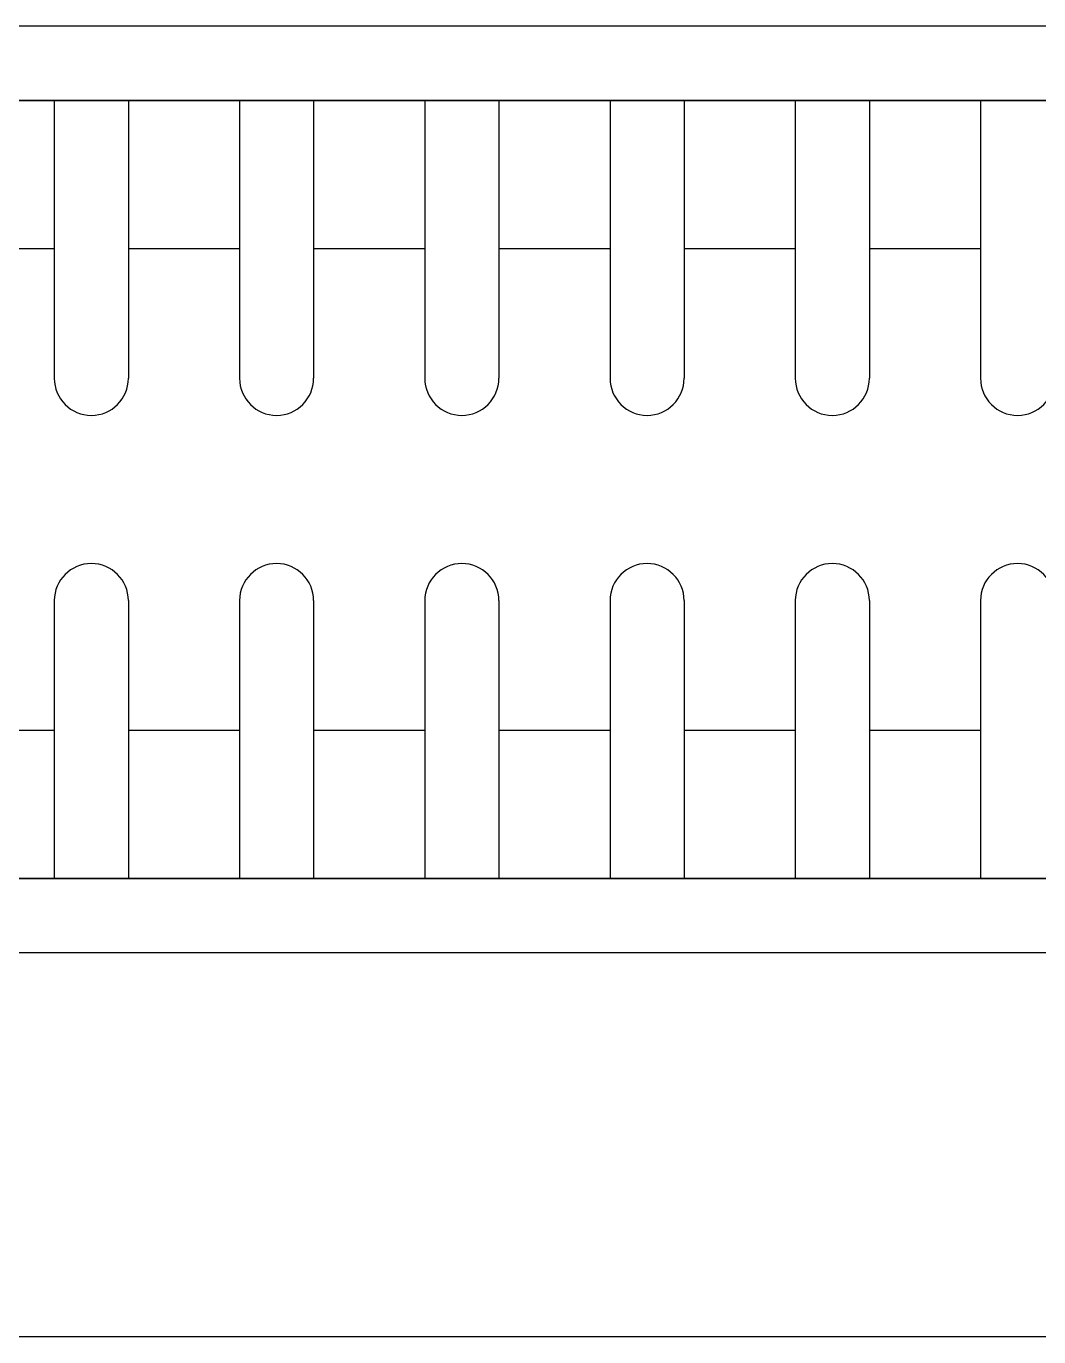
# Model space of a CAD drawing. Header units: inches. Extents: x 21 to 38546, y 13 to 15001.
# Drawn here: x 4782.25 to 4795.92, y 1352.08 to 1369.77 of the extents above; entities that cross this region are included whole.
import ezdxf

# ---------------------------------------------------------------- set-up
doc = ezdxf.new("R2010")
doc.units = ezdxf.units.IN
doc.header["$MEASUREMENT"] = 0
doc.layers.add('RAST-IST-RADYATÖR-DİNAMİK BLOK', color=83, linetype='Continuous')
doc.layers.add('Z_MİM_-KM-Gor-15', color=8, linetype='Continuous', lineweight=25)
doc.layers.add('Z_MİM_00', color=8, linetype='Continuous', lineweight=25)

# ---------------------------------------------------------------- blocks, each defined once
blk = doc.blocks.new('-KM- AL-2 EĞİMLİ CEPHE')
at = {"layer": 'Z_MİM_-KM-Gor-15'}
blk.add_line((-491.222, -0.213, 0), (-727.56, -0.213, 0), dxfattribs=at)
blk = doc.blocks.new('IS_RADYATOR-PLAN-40')
at = {"layer": 'RAST-IST-RADYATÖR-DİNAMİK BLOK', "color": 7}
for p, q in [((20.75, 11.5), (20.75, 7.75)), ((21.75, 11.5), (21.75, 7.75)), ((23.25, 11.5), (23.25, 7.75)), ((24.25, 11.5), (24.25, 7.75)), ((25.75, 11.5), (25.75, 7.75)), ((26.75, 11.5), (26.75, 7.75)), ((28.25, 11.5), (28.25, 7.75)), ((29.25, 11.5), (29.25, 7.75)), ((30.75, 11.5), (30.75, 7.75)), ((31.75, 11.5), (31.75, 7.75)), ((33.25, 11.5), (33.25, 7.75)), ((20, 9.5), (20.75, 9.5)), ((21.75, 9.5), (22.5, 9.5)), ((22.5, 9.5), (23.25, 9.5)), ((24.25, 9.5), (25, 9.5)), ((25, 9.5), (25.75, 9.5)), ((26.75, 9.5), (27.5, 9.5)), ((27.5, 9.5), (28.25, 9.5)), ((29.25, 9.5), (30, 9.5)), ((30, 9.5), (30.75, 9.5)), ((31.75, 9.5), (32.5, 9.5)), ((32.5, 9.5), (33.25, 9.5)), ((20.75, 4.75), (20.75, 1)), ((21.75, 4.75), (21.75, 1)), ((23.25, 4.75), (23.25, 1)), ((24.25, 4.75), (24.25, 1)), ((25.75, 4.75), (25.75, 1)), ((26.75, 4.75), (26.75, 1)), ((28.25, 4.75), (28.25, 1)), ((29.25, 4.75), (29.25, 1)), ((30.75, 4.75), (30.75, 1)), ((31.75, 4.75), (31.75, 1)), ((33.25, 4.75), (33.25, 1)), ((20, 3), (20.75, 3)), ((21.75, 3), (22.5, 3)), ((22.5, 3), (23.25, 3)), ((24.25, 3), (25, 3)), ((25, 3), (25.75, 3)), ((26.75, 3), (27.5, 3)), ((27.5, 3), (28.25, 3)), ((29.25, 3), (30, 3)), ((30, 3), (30.75, 3)), ((31.75, 3), (32.5, 3)), ((32.5, 3), (33.25, 3))]:
    blk.add_line(p, q, dxfattribs=at)
at = {"layer": 'RAST-IST-RADYATÖR-DİNAMİK BLOK'}
for points in [[(0, 0), (40, 0), (40, 12.5), (0, 12.5)], [(2.5, 11.5), (37.5, 11.5), (37.5, 1), (2.5, 1)]]:
    blk.add_lwpolyline(points, dxfattribs=at)
at = {"layer": 'RAST-IST-RADYATÖR-DİNAMİK BLOK', "color": 7}
for centre, start, end in [((21.25, 7.75), 180, 0), ((23.75, 7.75), 180, 0), ((26.25, 7.75), 180, 0), ((28.75, 7.75), 180, 0), ((31.25, 7.75), 180, 0), ((33.75, 7.75), 180, 0), ((21.25, 4.75), 0, 180), ((23.75, 4.75), 0, 180), ((26.25, 4.75), 0, 180), ((28.75, 4.75), 0, 180), ((31.25, 4.75), 0, 180), ((33.75, 4.75), 0, 180)]:
    blk.add_arc(centre, 0.5, start, end, dxfattribs=at)
blk = doc.blocks.new('IS_RADYATOR-PLAN-50')
at = {"layer": 'RAST-IST-RADYATÖR-DİNAMİK BLOK', "color": 7}
for p, q in [((20.75, 11.5), (20.75, 7.75)), ((21.75, 11.5), (21.75, 7.75)), ((23.25, 11.5), (23.25, 7.75)), ((24.25, 11.5), (24.25, 7.75)), ((25.75, 11.5), (25.75, 7.75)), ((26.75, 11.5), (26.75, 7.75)), ((28.25, 11.5), (28.25, 7.75)), ((29.25, 11.5), (29.25, 7.75)), ((30.75, 11.5), (30.75, 7.75)), ((31.75, 11.5), (31.75, 7.75)), ((33.25, 11.5), (33.25, 7.75)), ((20, 9.5), (20.75, 9.5)), ((21.75, 9.5), (22.5, 9.5)), ((22.5, 9.5), (23.25, 9.5)), ((24.25, 9.5), (25, 9.5)), ((25, 9.5), (25.75, 9.5)), ((26.75, 9.5), (27.5, 9.5)), ((27.5, 9.5), (28.25, 9.5)), ((29.25, 9.5), (30, 9.5)), ((30, 9.5), (30.75, 9.5)), ((31.75, 9.5), (32.5, 9.5)), ((32.5, 9.5), (33.25, 9.5)), ((20.75, 4.75), (20.75, 1)), ((21.75, 4.75), (21.75, 1)), ((23.25, 4.75), (23.25, 1)), ((24.25, 4.75), (24.25, 1)), ((25.75, 4.75), (25.75, 1)), ((26.75, 4.75), (26.75, 1)), ((28.25, 4.75), (28.25, 1)), ((29.25, 4.75), (29.25, 1)), ((30.75, 4.75), (30.75, 1)), ((31.75, 4.75), (31.75, 1)), ((33.25, 4.75), (33.25, 1)), ((20, 3), (20.75, 3)), ((21.75, 3), (22.5, 3)), ((22.5, 3), (23.25, 3)), ((24.25, 3), (25, 3)), ((25, 3), (25.75, 3)), ((26.75, 3), (27.5, 3)), ((27.5, 3), (28.25, 3)), ((29.25, 3), (30, 3)), ((30, 3), (30.75, 3)), ((31.75, 3), (32.5, 3)), ((32.5, 3), (33.25, 3))]:
    blk.add_line(p, q, dxfattribs=at)
at = {"layer": 'RAST-IST-RADYATÖR-DİNAMİK BLOK'}
for points in [[(0, 0), (50, 0), (50, 12.5), (0, 12.5)], [(2.5, 11.5), (47.5, 11.5), (47.5, 1), (2.5, 1)]]:
    blk.add_lwpolyline(points, dxfattribs=at)
at = {"layer": 'RAST-IST-RADYATÖR-DİNAMİK BLOK', "color": 7}
for centre, start, end in [((21.25, 7.75), 180, 0), ((23.75, 7.75), 180, 0), ((26.25, 7.75), 180, 0), ((28.75, 7.75), 180, 0), ((31.25, 7.75), 180, 0), ((33.75, 7.75), 180, 0), ((21.25, 4.75), 0, 180), ((23.75, 4.75), 0, 180), ((26.25, 4.75), 0, 180), ((28.75, 4.75), 0, 180), ((31.25, 4.75), 0, 180), ((33.75, 4.75), 0, 180)]:
    blk.add_arc(centre, 0.5, start, end, dxfattribs=at)
blk = doc.blocks.new('IS_RADYATOR-PLAN-60')
at = {"layer": 'RAST-IST-RADYATÖR-DİNAMİK BLOK', "color": 7}
for p, q in [((20.75, 11.5), (20.75, 7.75)), ((21.75, 11.5), (21.75, 7.75)), ((23.25, 11.5), (23.25, 7.75)), ((24.25, 11.5), (24.25, 7.75)), ((25.75, 11.5), (25.75, 7.75)), ((26.75, 11.5), (26.75, 7.75)), ((28.25, 11.5), (28.25, 7.75)), ((29.25, 11.5), (29.25, 7.75)), ((30.75, 11.5), (30.75, 7.75)), ((31.75, 11.5), (31.75, 7.75)), ((33.25, 11.5), (33.25, 7.75)), ((20, 9.5), (20.75, 9.5)), ((21.75, 9.5), (22.5, 9.5)), ((22.5, 9.5), (23.25, 9.5)), ((24.25, 9.5), (25, 9.5)), ((25, 9.5), (25.75, 9.5)), ((26.75, 9.5), (27.5, 9.5)), ((27.5, 9.5), (28.25, 9.5)), ((29.25, 9.5), (30, 9.5)), ((30, 9.5), (30.75, 9.5)), ((31.75, 9.5), (32.5, 9.5)), ((32.5, 9.5), (33.25, 9.5)), ((20.75, 4.75), (20.75, 1)), ((21.75, 4.75), (21.75, 1)), ((23.25, 4.75), (23.25, 1)), ((24.25, 4.75), (24.25, 1)), ((25.75, 4.75), (25.75, 1)), ((26.75, 4.75), (26.75, 1)), ((28.25, 4.75), (28.25, 1)), ((29.25, 4.75), (29.25, 1)), ((30.75, 4.75), (30.75, 1)), ((31.75, 4.75), (31.75, 1)), ((33.25, 4.75), (33.25, 1)), ((20, 3), (20.75, 3)), ((21.75, 3), (22.5, 3)), ((22.5, 3), (23.25, 3)), ((24.25, 3), (25, 3)), ((25, 3), (25.75, 3)), ((26.75, 3), (27.5, 3)), ((27.5, 3), (28.25, 3)), ((29.25, 3), (30, 3)), ((30, 3), (30.75, 3)), ((31.75, 3), (32.5, 3)), ((32.5, 3), (33.25, 3))]:
    blk.add_line(p, q, dxfattribs=at)
at = {"layer": 'RAST-IST-RADYATÖR-DİNAMİK BLOK'}
for points in [[(0, 0), (60, 0), (60, 12.5), (0, 12.5)], [(2.5, 11.5), (57.5, 11.5), (57.5, 1), (2.5, 1)]]:
    blk.add_lwpolyline(points, dxfattribs=at)
at = {"layer": 'RAST-IST-RADYATÖR-DİNAMİK BLOK', "color": 7}
for centre, start, end in [((21.25, 7.75), 180, 0), ((23.75, 7.75), 180, 0), ((26.25, 7.75), 180, 0), ((28.75, 7.75), 180, 0), ((31.25, 7.75), 180, 0), ((33.75, 7.75), 180, 0), ((21.25, 4.75), 0, 180), ((23.75, 4.75), 0, 180), ((26.25, 4.75), 0, 180), ((28.75, 4.75), 0, 180), ((31.25, 4.75), 0, 180), ((33.75, 4.75), 0, 180)]:
    blk.add_arc(centre, 0.5, start, end, dxfattribs=at)
blk = doc.blocks.new('IS_RADYATOR-PLAN-70')
at = {"layer": 'RAST-IST-RADYATÖR-DİNAMİK BLOK', "color": 7}
for p, q in [((20.75, 11.5), (20.75, 7.75)), ((21.75, 11.5), (21.75, 7.75)), ((23.25, 11.5), (23.25, 7.75)), ((24.25, 11.5), (24.25, 7.75)), ((25.75, 11.5), (25.75, 7.75)), ((26.75, 11.5), (26.75, 7.75)), ((28.25, 11.5), (28.25, 7.75)), ((29.25, 11.5), (29.25, 7.75)), ((30.75, 11.5), (30.75, 7.75)), ((31.75, 11.5), (31.75, 7.75)), ((33.25, 11.5), (33.25, 7.75)), ((20, 9.5), (20.75, 9.5)), ((21.75, 9.5), (22.5, 9.5)), ((22.5, 9.5), (23.25, 9.5)), ((24.25, 9.5), (25, 9.5)), ((25, 9.5), (25.75, 9.5)), ((26.75, 9.5), (27.5, 9.5)), ((27.5, 9.5), (28.25, 9.5)), ((29.25, 9.5), (30, 9.5)), ((30, 9.5), (30.75, 9.5)), ((31.75, 9.5), (32.5, 9.5)), ((32.5, 9.5), (33.25, 9.5)), ((20.75, 4.75), (20.75, 1)), ((21.75, 4.75), (21.75, 1)), ((23.25, 4.75), (23.25, 1)), ((24.25, 4.75), (24.25, 1)), ((25.75, 4.75), (25.75, 1)), ((26.75, 4.75), (26.75, 1)), ((28.25, 4.75), (28.25, 1)), ((29.25, 4.75), (29.25, 1)), ((30.75, 4.75), (30.75, 1)), ((31.75, 4.75), (31.75, 1)), ((33.25, 4.75), (33.25, 1)), ((20, 3), (20.75, 3)), ((21.75, 3), (22.5, 3)), ((22.5, 3), (23.25, 3)), ((24.25, 3), (25, 3)), ((25, 3), (25.75, 3)), ((26.75, 3), (27.5, 3)), ((27.5, 3), (28.25, 3)), ((29.25, 3), (30, 3)), ((30, 3), (30.75, 3)), ((31.75, 3), (32.5, 3)), ((32.5, 3), (33.25, 3))]:
    blk.add_line(p, q, dxfattribs=at)
at = {"layer": 'RAST-IST-RADYATÖR-DİNAMİK BLOK'}
for points in [[(0, 0), (70, 0), (70, 12.5), (0, 12.5)], [(2.5, 11.5), (67.5, 11.5), (67.5, 1), (2.5, 1)]]:
    blk.add_lwpolyline(points, dxfattribs=at)
at = {"layer": 'RAST-IST-RADYATÖR-DİNAMİK BLOK', "color": 7}
for centre, start, end in [((21.25, 7.75), 180, 0), ((23.75, 7.75), 180, 0), ((26.25, 7.75), 180, 0), ((28.75, 7.75), 180, 0), ((31.25, 7.75), 180, 0), ((33.75, 7.75), 180, 0), ((21.25, 4.75), 0, 180), ((23.75, 4.75), 0, 180), ((26.25, 4.75), 0, 180), ((28.75, 4.75), 0, 180), ((31.25, 4.75), 0, 180), ((33.75, 4.75), 0, 180)]:
    blk.add_arc(centre, 0.5, start, end, dxfattribs=at)
blk = doc.blocks.new('IS_RADYATOR-PLAN-80')
at = {"layer": 'RAST-IST-RADYATÖR-DİNAMİK BLOK', "color": 7}
for p, q in [((20.75, 11.5), (20.75, 7.75)), ((21.75, 11.5), (21.75, 7.75)), ((23.25, 11.5), (23.25, 7.75)), ((24.25, 11.5), (24.25, 7.75)), ((25.75, 11.5), (25.75, 7.75)), ((26.75, 11.5), (26.75, 7.75)), ((28.25, 11.5), (28.25, 7.75)), ((29.25, 11.5), (29.25, 7.75)), ((30.75, 11.5), (30.75, 7.75)), ((31.75, 11.5), (31.75, 7.75)), ((33.25, 11.5), (33.25, 7.75)), ((20, 9.5), (20.75, 9.5)), ((21.75, 9.5), (22.5, 9.5)), ((22.5, 9.5), (23.25, 9.5)), ((24.25, 9.5), (25, 9.5)), ((25, 9.5), (25.75, 9.5)), ((26.75, 9.5), (27.5, 9.5)), ((27.5, 9.5), (28.25, 9.5)), ((29.25, 9.5), (30, 9.5)), ((30, 9.5), (30.75, 9.5)), ((31.75, 9.5), (32.5, 9.5)), ((32.5, 9.5), (33.25, 9.5)), ((20.75, 4.75), (20.75, 1)), ((21.75, 4.75), (21.75, 1)), ((23.25, 4.75), (23.25, 1)), ((24.25, 4.75), (24.25, 1)), ((25.75, 4.75), (25.75, 1)), ((26.75, 4.75), (26.75, 1)), ((28.25, 4.75), (28.25, 1)), ((29.25, 4.75), (29.25, 1)), ((30.75, 4.75), (30.75, 1)), ((31.75, 4.75), (31.75, 1)), ((33.25, 4.75), (33.25, 1)), ((20, 3), (20.75, 3)), ((21.75, 3), (22.5, 3)), ((22.5, 3), (23.25, 3)), ((24.25, 3), (25, 3)), ((25, 3), (25.75, 3)), ((26.75, 3), (27.5, 3)), ((27.5, 3), (28.25, 3)), ((29.25, 3), (30, 3)), ((30, 3), (30.75, 3)), ((31.75, 3), (32.5, 3)), ((32.5, 3), (33.25, 3))]:
    blk.add_line(p, q, dxfattribs=at)
at = {"layer": 'RAST-IST-RADYATÖR-DİNAMİK BLOK'}
for points in [[(0, 0), (80, 0), (80, 12.5), (0, 12.5)], [(2.5, 11.5), (77.5, 11.5), (77.5, 1), (2.5, 1)]]:
    blk.add_lwpolyline(points, dxfattribs=at)
at = {"layer": 'RAST-IST-RADYATÖR-DİNAMİK BLOK', "color": 7}
for centre, start, end in [((21.25, 7.75), 180, 0), ((23.75, 7.75), 180, 0), ((26.25, 7.75), 180, 0), ((28.75, 7.75), 180, 0), ((31.25, 7.75), 180, 0), ((33.75, 7.75), 180, 0), ((21.25, 4.75), 0, 180), ((23.75, 4.75), 0, 180), ((26.25, 4.75), 0, 180), ((28.75, 4.75), 0, 180), ((31.25, 4.75), 0, 180), ((33.75, 4.75), 0, 180)]:
    blk.add_arc(centre, 0.5, start, end, dxfattribs=at)
blk = doc.blocks.new('IS_RADYATOR-PLAN-90')
at = {"layer": 'RAST-IST-RADYATÖR-DİNAMİK BLOK', "color": 7}
for p, q in [((20.75, 11.5), (20.75, 7.75)), ((21.75, 11.5), (21.75, 7.75)), ((23.25, 11.5), (23.25, 7.75)), ((24.25, 11.5), (24.25, 7.75)), ((25.75, 11.5), (25.75, 7.75)), ((26.75, 11.5), (26.75, 7.75)), ((28.25, 11.5), (28.25, 7.75)), ((29.25, 11.5), (29.25, 7.75)), ((30.75, 11.5), (30.75, 7.75)), ((31.75, 11.5), (31.75, 7.75)), ((33.25, 11.5), (33.25, 7.75)), ((20, 9.5), (20.75, 9.5)), ((21.75, 9.5), (22.5, 9.5)), ((22.5, 9.5), (23.25, 9.5)), ((24.25, 9.5), (25, 9.5)), ((25, 9.5), (25.75, 9.5)), ((26.75, 9.5), (27.5, 9.5)), ((27.5, 9.5), (28.25, 9.5)), ((29.25, 9.5), (30, 9.5)), ((30, 9.5), (30.75, 9.5)), ((31.75, 9.5), (32.5, 9.5)), ((32.5, 9.5), (33.25, 9.5)), ((20.75, 4.75), (20.75, 1)), ((21.75, 4.75), (21.75, 1)), ((23.25, 4.75), (23.25, 1)), ((24.25, 4.75), (24.25, 1)), ((25.75, 4.75), (25.75, 1)), ((26.75, 4.75), (26.75, 1)), ((28.25, 4.75), (28.25, 1)), ((29.25, 4.75), (29.25, 1)), ((30.75, 4.75), (30.75, 1)), ((31.75, 4.75), (31.75, 1)), ((33.25, 4.75), (33.25, 1)), ((20, 3), (20.75, 3)), ((21.75, 3), (22.5, 3)), ((22.5, 3), (23.25, 3)), ((24.25, 3), (25, 3)), ((25, 3), (25.75, 3)), ((26.75, 3), (27.5, 3)), ((27.5, 3), (28.25, 3)), ((29.25, 3), (30, 3)), ((30, 3), (30.75, 3)), ((31.75, 3), (32.5, 3)), ((32.5, 3), (33.25, 3))]:
    blk.add_line(p, q, dxfattribs=at)
at = {"layer": 'RAST-IST-RADYATÖR-DİNAMİK BLOK'}
for points in [[(0, 0), (90, 0), (90, 12.5), (0, 12.5)], [(2.5, 11.5), (87.5, 11.5), (87.5, 1), (2.5, 1)]]:
    blk.add_lwpolyline(points, dxfattribs=at)
at = {"layer": 'RAST-IST-RADYATÖR-DİNAMİK BLOK', "color": 7}
for centre, start, end in [((21.25, 7.75), 180, 0), ((23.75, 7.75), 180, 0), ((26.25, 7.75), 180, 0), ((28.75, 7.75), 180, 0), ((31.25, 7.75), 180, 0), ((33.75, 7.75), 180, 0), ((21.25, 4.75), 0, 180), ((23.75, 4.75), 0, 180), ((26.25, 4.75), 0, 180), ((28.75, 4.75), 0, 180), ((31.25, 4.75), 0, 180), ((33.75, 4.75), 0, 180)]:
    blk.add_arc(centre, 0.5, start, end, dxfattribs=at)
blk = doc.blocks.new('IS_RADYATOR-PLAN-100')
at = {"layer": 'RAST-IST-RADYATÖR-DİNAMİK BLOK', "color": 7}
for p, q in [((20.75, 11.5), (20.75, 7.75)), ((21.75, 11.5), (21.75, 7.75)), ((23.25, 11.5), (23.25, 7.75)), ((24.25, 11.5), (24.25, 7.75)), ((25.75, 11.5), (25.75, 7.75)), ((26.75, 11.5), (26.75, 7.75)), ((28.25, 11.5), (28.25, 7.75)), ((29.25, 11.5), (29.25, 7.75)), ((30.75, 11.5), (30.75, 7.75)), ((31.75, 11.5), (31.75, 7.75)), ((33.25, 11.5), (33.25, 7.75)), ((20, 9.5), (20.75, 9.5)), ((21.75, 9.5), (22.5, 9.5)), ((22.5, 9.5), (23.25, 9.5)), ((24.25, 9.5), (25, 9.5)), ((25, 9.5), (25.75, 9.5)), ((26.75, 9.5), (27.5, 9.5)), ((27.5, 9.5), (28.25, 9.5)), ((29.25, 9.5), (30, 9.5)), ((30, 9.5), (30.75, 9.5)), ((31.75, 9.5), (32.5, 9.5)), ((32.5, 9.5), (33.25, 9.5)), ((20.75, 4.75), (20.75, 1)), ((21.75, 4.75), (21.75, 1)), ((23.25, 4.75), (23.25, 1)), ((24.25, 4.75), (24.25, 1)), ((25.75, 4.75), (25.75, 1)), ((26.75, 4.75), (26.75, 1)), ((28.25, 4.75), (28.25, 1)), ((29.25, 4.75), (29.25, 1)), ((30.75, 4.75), (30.75, 1)), ((31.75, 4.75), (31.75, 1)), ((33.25, 4.75), (33.25, 1)), ((20, 3), (20.75, 3)), ((21.75, 3), (22.5, 3)), ((22.5, 3), (23.25, 3)), ((24.25, 3), (25, 3)), ((25, 3), (25.75, 3)), ((26.75, 3), (27.5, 3)), ((27.5, 3), (28.25, 3)), ((29.25, 3), (30, 3)), ((30, 3), (30.75, 3)), ((31.75, 3), (32.5, 3)), ((32.5, 3), (33.25, 3))]:
    blk.add_line(p, q, dxfattribs=at)
at = {"layer": 'RAST-IST-RADYATÖR-DİNAMİK BLOK'}
for points in [[(0, 0), (100, 0), (100, 12.5), (0, 12.5)], [(2.5, 11.5), (97.5, 11.5), (97.5, 1), (2.5, 1)]]:
    blk.add_lwpolyline(points, dxfattribs=at)
at = {"layer": 'RAST-IST-RADYATÖR-DİNAMİK BLOK', "color": 7}
for centre, start, end in [((21.25, 7.75), 180, 0), ((23.75, 7.75), 180, 0), ((26.25, 7.75), 180, 0), ((28.75, 7.75), 180, 0), ((31.25, 7.75), 180, 0), ((33.75, 7.75), 180, 0), ((21.25, 4.75), 0, 180), ((23.75, 4.75), 0, 180), ((26.25, 4.75), 0, 180), ((28.75, 4.75), 0, 180), ((31.25, 4.75), 0, 180), ((33.75, 4.75), 0, 180)]:
    blk.add_arc(centre, 0.5, start, end, dxfattribs=at)
blk = doc.blocks.new('IS_RADYATOR-PLAN-110')
at = {"layer": 'RAST-IST-RADYATÖR-DİNAMİK BLOK', "color": 7}
for p, q in [((20.75, 11.5), (20.75, 7.75)), ((21.75, 11.5), (21.75, 7.75)), ((23.25, 11.5), (23.25, 7.75)), ((24.25, 11.5), (24.25, 7.75)), ((25.75, 11.5), (25.75, 7.75)), ((26.75, 11.5), (26.75, 7.75)), ((28.25, 11.5), (28.25, 7.75)), ((29.25, 11.5), (29.25, 7.75)), ((30.75, 11.5), (30.75, 7.75)), ((31.75, 11.5), (31.75, 7.75)), ((33.25, 11.5), (33.25, 7.75)), ((20, 9.5), (20.75, 9.5)), ((21.75, 9.5), (22.5, 9.5)), ((22.5, 9.5), (23.25, 9.5)), ((24.25, 9.5), (25, 9.5)), ((25, 9.5), (25.75, 9.5)), ((26.75, 9.5), (27.5, 9.5)), ((27.5, 9.5), (28.25, 9.5)), ((29.25, 9.5), (30, 9.5)), ((30, 9.5), (30.75, 9.5)), ((31.75, 9.5), (32.5, 9.5)), ((32.5, 9.5), (33.25, 9.5)), ((20.75, 4.75), (20.75, 1)), ((21.75, 4.75), (21.75, 1)), ((23.25, 4.75), (23.25, 1)), ((24.25, 4.75), (24.25, 1)), ((25.75, 4.75), (25.75, 1)), ((26.75, 4.75), (26.75, 1)), ((28.25, 4.75), (28.25, 1)), ((29.25, 4.75), (29.25, 1)), ((30.75, 4.75), (30.75, 1)), ((31.75, 4.75), (31.75, 1)), ((33.25, 4.75), (33.25, 1)), ((20, 3), (20.75, 3)), ((21.75, 3), (22.5, 3)), ((22.5, 3), (23.25, 3)), ((24.25, 3), (25, 3)), ((25, 3), (25.75, 3)), ((26.75, 3), (27.5, 3)), ((27.5, 3), (28.25, 3)), ((29.25, 3), (30, 3)), ((30, 3), (30.75, 3)), ((31.75, 3), (32.5, 3)), ((32.5, 3), (33.25, 3))]:
    blk.add_line(p, q, dxfattribs=at)
at = {"layer": 'RAST-IST-RADYATÖR-DİNAMİK BLOK'}
for points in [[(0, 0), (110, 0), (110, 12.5), (0, 12.5)], [(2.5, 11.5), (107.5, 11.5), (107.5, 1), (2.5, 1)]]:
    blk.add_lwpolyline(points, dxfattribs=at)
at = {"layer": 'RAST-IST-RADYATÖR-DİNAMİK BLOK', "color": 7}
for centre, start, end in [((21.25, 7.75), 180, 0), ((23.75, 7.75), 180, 0), ((26.25, 7.75), 180, 0), ((28.75, 7.75), 180, 0), ((31.25, 7.75), 180, 0), ((33.75, 7.75), 180, 0), ((21.25, 4.75), 0, 180), ((23.75, 4.75), 0, 180), ((26.25, 4.75), 0, 180), ((28.75, 4.75), 0, 180), ((31.25, 4.75), 0, 180), ((33.75, 4.75), 0, 180)]:
    blk.add_arc(centre, 0.5, start, end, dxfattribs=at)
blk = doc.blocks.new('IS_RADYATOR-PLAN-120')
at = {"layer": 'RAST-IST-RADYATÖR-DİNAMİK BLOK', "color": 7}
for p, q in [((20.75, 11.5), (20.75, 7.75)), ((21.75, 11.5), (21.75, 7.75)), ((23.25, 11.5), (23.25, 7.75)), ((24.25, 11.5), (24.25, 7.75)), ((25.75, 11.5), (25.75, 7.75)), ((26.75, 11.5), (26.75, 7.75)), ((28.25, 11.5), (28.25, 7.75)), ((29.25, 11.5), (29.25, 7.75)), ((30.75, 11.5), (30.75, 7.75)), ((31.75, 11.5), (31.75, 7.75)), ((33.25, 11.5), (33.25, 7.75)), ((20, 9.5), (20.75, 9.5)), ((21.75, 9.5), (22.5, 9.5)), ((22.5, 9.5), (23.25, 9.5)), ((24.25, 9.5), (25, 9.5)), ((25, 9.5), (25.75, 9.5)), ((26.75, 9.5), (27.5, 9.5)), ((27.5, 9.5), (28.25, 9.5)), ((29.25, 9.5), (30, 9.5)), ((30, 9.5), (30.75, 9.5)), ((31.75, 9.5), (32.5, 9.5)), ((32.5, 9.5), (33.25, 9.5)), ((20.75, 4.75), (20.75, 1)), ((21.75, 4.75), (21.75, 1)), ((23.25, 4.75), (23.25, 1)), ((24.25, 4.75), (24.25, 1)), ((25.75, 4.75), (25.75, 1)), ((26.75, 4.75), (26.75, 1)), ((28.25, 4.75), (28.25, 1)), ((29.25, 4.75), (29.25, 1)), ((30.75, 4.75), (30.75, 1)), ((31.75, 4.75), (31.75, 1)), ((33.25, 4.75), (33.25, 1)), ((20, 3), (20.75, 3)), ((21.75, 3), (22.5, 3)), ((22.5, 3), (23.25, 3)), ((24.25, 3), (25, 3)), ((25, 3), (25.75, 3)), ((26.75, 3), (27.5, 3)), ((27.5, 3), (28.25, 3)), ((29.25, 3), (30, 3)), ((30, 3), (30.75, 3)), ((31.75, 3), (32.5, 3)), ((32.5, 3), (33.25, 3))]:
    blk.add_line(p, q, dxfattribs=at)
at = {"layer": 'RAST-IST-RADYATÖR-DİNAMİK BLOK'}
for points in [[(0, 0), (120, 0), (120, 12.5), (0, 12.5)], [(2.5, 11.5), (117.5, 11.5), (117.5, 1), (2.5, 1)]]:
    blk.add_lwpolyline(points, dxfattribs=at)
at = {"layer": 'RAST-IST-RADYATÖR-DİNAMİK BLOK', "color": 7}
for centre, start, end in [((21.25, 7.75), 180, 0), ((23.75, 7.75), 180, 0), ((26.25, 7.75), 180, 0), ((28.75, 7.75), 180, 0), ((31.25, 7.75), 180, 0), ((33.75, 7.75), 180, 0), ((21.25, 4.75), 0, 180), ((23.75, 4.75), 0, 180), ((26.25, 4.75), 0, 180), ((28.75, 4.75), 0, 180), ((31.25, 4.75), 0, 180), ((33.75, 4.75), 0, 180)]:
    blk.add_arc(centre, 0.5, start, end, dxfattribs=at)
blk = doc.blocks.new('IS_RADYATOR-PLAN-130')
at = {"layer": 'RAST-IST-RADYATÖR-DİNAMİK BLOK', "color": 7}
for p, q in [((20.75, 11.5), (20.75, 7.75)), ((21.75, 11.5), (21.75, 7.75)), ((23.25, 11.5), (23.25, 7.75)), ((24.25, 11.5), (24.25, 7.75)), ((25.75, 11.5), (25.75, 7.75)), ((26.75, 11.5), (26.75, 7.75)), ((28.25, 11.5), (28.25, 7.75)), ((29.25, 11.5), (29.25, 7.75)), ((30.75, 11.5), (30.75, 7.75)), ((31.75, 11.5), (31.75, 7.75)), ((33.25, 11.5), (33.25, 7.75)), ((20, 9.5), (20.75, 9.5)), ((21.75, 9.5), (22.5, 9.5)), ((22.5, 9.5), (23.25, 9.5)), ((24.25, 9.5), (25, 9.5)), ((25, 9.5), (25.75, 9.5)), ((26.75, 9.5), (27.5, 9.5)), ((27.5, 9.5), (28.25, 9.5)), ((29.25, 9.5), (30, 9.5)), ((30, 9.5), (30.75, 9.5)), ((31.75, 9.5), (32.5, 9.5)), ((32.5, 9.5), (33.25, 9.5)), ((20.75, 4.75), (20.75, 1)), ((21.75, 4.75), (21.75, 1)), ((23.25, 4.75), (23.25, 1)), ((24.25, 4.75), (24.25, 1)), ((25.75, 4.75), (25.75, 1)), ((26.75, 4.75), (26.75, 1)), ((28.25, 4.75), (28.25, 1)), ((29.25, 4.75), (29.25, 1)), ((30.75, 4.75), (30.75, 1)), ((31.75, 4.75), (31.75, 1)), ((33.25, 4.75), (33.25, 1)), ((20, 3), (20.75, 3)), ((21.75, 3), (22.5, 3)), ((22.5, 3), (23.25, 3)), ((24.25, 3), (25, 3)), ((25, 3), (25.75, 3)), ((26.75, 3), (27.5, 3)), ((27.5, 3), (28.25, 3)), ((29.25, 3), (30, 3)), ((30, 3), (30.75, 3)), ((31.75, 3), (32.5, 3)), ((32.5, 3), (33.25, 3))]:
    blk.add_line(p, q, dxfattribs=at)
at = {"layer": 'RAST-IST-RADYATÖR-DİNAMİK BLOK'}
for points in [[(0, 0), (130, 0), (130, 12.5), (0, 12.5)], [(2.5, 11.5), (127.5, 11.5), (127.5, 1), (2.5, 1)]]:
    blk.add_lwpolyline(points, dxfattribs=at)
at = {"layer": 'RAST-IST-RADYATÖR-DİNAMİK BLOK', "color": 7}
for centre, start, end in [((21.25, 7.75), 180, 0), ((23.75, 7.75), 180, 0), ((26.25, 7.75), 180, 0), ((28.75, 7.75), 180, 0), ((31.25, 7.75), 180, 0), ((33.75, 7.75), 180, 0), ((21.25, 4.75), 0, 180), ((23.75, 4.75), 0, 180), ((26.25, 4.75), 0, 180), ((28.75, 4.75), 0, 180), ((31.25, 4.75), 0, 180), ((33.75, 4.75), 0, 180)]:
    blk.add_arc(centre, 0.5, start, end, dxfattribs=at)
blk = doc.blocks.new('IS_RADYATOR-PLAN-140')
at = {"layer": 'RAST-IST-RADYATÖR-DİNAMİK BLOK', "color": 7}
for p, q in [((20.75, 11.5), (20.75, 7.75)), ((21.75, 11.5), (21.75, 7.75)), ((23.25, 11.5), (23.25, 7.75)), ((24.25, 11.5), (24.25, 7.75)), ((25.75, 11.5), (25.75, 7.75)), ((26.75, 11.5), (26.75, 7.75)), ((28.25, 11.5), (28.25, 7.75)), ((29.25, 11.5), (29.25, 7.75)), ((30.75, 11.5), (30.75, 7.75)), ((31.75, 11.5), (31.75, 7.75)), ((33.25, 11.5), (33.25, 7.75)), ((20, 9.5), (20.75, 9.5)), ((21.75, 9.5), (22.5, 9.5)), ((22.5, 9.5), (23.25, 9.5)), ((24.25, 9.5), (25, 9.5)), ((25, 9.5), (25.75, 9.5)), ((26.75, 9.5), (27.5, 9.5)), ((27.5, 9.5), (28.25, 9.5)), ((29.25, 9.5), (30, 9.5)), ((30, 9.5), (30.75, 9.5)), ((31.75, 9.5), (32.5, 9.5)), ((32.5, 9.5), (33.25, 9.5)), ((20.75, 4.75), (20.75, 1)), ((21.75, 4.75), (21.75, 1)), ((23.25, 4.75), (23.25, 1)), ((24.25, 4.75), (24.25, 1)), ((25.75, 4.75), (25.75, 1)), ((26.75, 4.75), (26.75, 1)), ((28.25, 4.75), (28.25, 1)), ((29.25, 4.75), (29.25, 1)), ((30.75, 4.75), (30.75, 1)), ((31.75, 4.75), (31.75, 1)), ((33.25, 4.75), (33.25, 1)), ((20, 3), (20.75, 3)), ((21.75, 3), (22.5, 3)), ((22.5, 3), (23.25, 3)), ((24.25, 3), (25, 3)), ((25, 3), (25.75, 3)), ((26.75, 3), (27.5, 3)), ((27.5, 3), (28.25, 3)), ((29.25, 3), (30, 3)), ((30, 3), (30.75, 3)), ((31.75, 3), (32.5, 3)), ((32.5, 3), (33.25, 3))]:
    blk.add_line(p, q, dxfattribs=at)
at = {"layer": 'RAST-IST-RADYATÖR-DİNAMİK BLOK'}
for points in [[(0, 0), (140, 0), (140, 12.5), (0, 12.5)], [(2.5, 11.5), (137.5, 11.5), (137.5, 1), (2.5, 1)]]:
    blk.add_lwpolyline(points, dxfattribs=at)
at = {"layer": 'RAST-IST-RADYATÖR-DİNAMİK BLOK', "color": 7}
for centre, start, end in [((21.25, 7.75), 180, 0), ((23.75, 7.75), 180, 0), ((26.25, 7.75), 180, 0), ((28.75, 7.75), 180, 0), ((31.25, 7.75), 180, 0), ((33.75, 7.75), 180, 0), ((21.25, 4.75), 0, 180), ((23.75, 4.75), 0, 180), ((26.25, 4.75), 0, 180), ((28.75, 4.75), 0, 180), ((31.25, 4.75), 0, 180), ((33.75, 4.75), 0, 180)]:
    blk.add_arc(centre, 0.5, start, end, dxfattribs=at)
blk = doc.blocks.new('IS_RADYATOR-PLAN-150')
at = {"layer": 'RAST-IST-RADYATÖR-DİNAMİK BLOK', "color": 7}
for p, q in [((20.75, 11.5), (20.75, 7.75)), ((21.75, 11.5), (21.75, 7.75)), ((23.25, 11.5), (23.25, 7.75)), ((24.25, 11.5), (24.25, 7.75)), ((25.75, 11.5), (25.75, 7.75)), ((26.75, 11.5), (26.75, 7.75)), ((28.25, 11.5), (28.25, 7.75)), ((29.25, 11.5), (29.25, 7.75)), ((30.75, 11.5), (30.75, 7.75)), ((31.75, 11.5), (31.75, 7.75)), ((33.25, 11.5), (33.25, 7.75)), ((20, 9.5), (20.75, 9.5)), ((21.75, 9.5), (22.5, 9.5)), ((22.5, 9.5), (23.25, 9.5)), ((24.25, 9.5), (25, 9.5)), ((25, 9.5), (25.75, 9.5)), ((26.75, 9.5), (27.5, 9.5)), ((27.5, 9.5), (28.25, 9.5)), ((29.25, 9.5), (30, 9.5)), ((30, 9.5), (30.75, 9.5)), ((31.75, 9.5), (32.5, 9.5)), ((32.5, 9.5), (33.25, 9.5)), ((20.75, 4.75), (20.75, 1)), ((21.75, 4.75), (21.75, 1)), ((23.25, 4.75), (23.25, 1)), ((24.25, 4.75), (24.25, 1)), ((25.75, 4.75), (25.75, 1)), ((26.75, 4.75), (26.75, 1)), ((28.25, 4.75), (28.25, 1)), ((29.25, 4.75), (29.25, 1)), ((30.75, 4.75), (30.75, 1)), ((31.75, 4.75), (31.75, 1)), ((33.25, 4.75), (33.25, 1)), ((20, 3), (20.75, 3)), ((21.75, 3), (22.5, 3)), ((22.5, 3), (23.25, 3)), ((24.25, 3), (25, 3)), ((25, 3), (25.75, 3)), ((26.75, 3), (27.5, 3)), ((27.5, 3), (28.25, 3)), ((29.25, 3), (30, 3)), ((30, 3), (30.75, 3)), ((31.75, 3), (32.5, 3)), ((32.5, 3), (33.25, 3))]:
    blk.add_line(p, q, dxfattribs=at)
at = {"layer": 'RAST-IST-RADYATÖR-DİNAMİK BLOK'}
for points in [[(-5, 0), (145, 0), (145, 12.5), (-5, 12.5)], [(-2.5, 11.5), (142.5, 11.5), (142.5, 1), (-2.5, 1)]]:
    blk.add_lwpolyline(points, dxfattribs=at)
at = {"layer": 'RAST-IST-RADYATÖR-DİNAMİK BLOK', "color": 7}
for centre, start, end in [((21.25, 7.75), 180, 0), ((23.75, 7.75), 180, 0), ((26.25, 7.75), 180, 0), ((28.75, 7.75), 180, 0), ((31.25, 7.75), 180, 0), ((33.75, 7.75), 180, 0), ((21.25, 4.75), 0, 180), ((23.75, 4.75), 0, 180), ((26.25, 4.75), 0, 180), ((28.75, 4.75), 0, 180), ((31.25, 4.75), 0, 180), ((33.75, 4.75), 0, 180)]:
    blk.add_arc(centre, 0.5, start, end, dxfattribs=at)
blk = doc.blocks.new('IS_RADYATOR-PLAN-160')
at = {"layer": 'RAST-IST-RADYATÖR-DİNAMİK BLOK', "color": 7}
for p, q in [((20.75, 11.5), (20.75, 7.75)), ((21.75, 11.5), (21.75, 7.75)), ((23.25, 11.5), (23.25, 7.75)), ((24.25, 11.5), (24.25, 7.75)), ((25.75, 11.5), (25.75, 7.75)), ((26.75, 11.5), (26.75, 7.75)), ((28.25, 11.5), (28.25, 7.75)), ((29.25, 11.5), (29.25, 7.75)), ((30.75, 11.5), (30.75, 7.75)), ((31.75, 11.5), (31.75, 7.75)), ((33.25, 11.5), (33.25, 7.75)), ((20, 9.5), (20.75, 9.5)), ((21.75, 9.5), (22.5, 9.5)), ((22.5, 9.5), (23.25, 9.5)), ((24.25, 9.5), (25, 9.5)), ((25, 9.5), (25.75, 9.5)), ((26.75, 9.5), (27.5, 9.5)), ((27.5, 9.5), (28.25, 9.5)), ((29.25, 9.5), (30, 9.5)), ((30, 9.5), (30.75, 9.5)), ((31.75, 9.5), (32.5, 9.5)), ((32.5, 9.5), (33.25, 9.5)), ((20.75, 4.75), (20.75, 1)), ((21.75, 4.75), (21.75, 1)), ((23.25, 4.75), (23.25, 1)), ((24.25, 4.75), (24.25, 1)), ((25.75, 4.75), (25.75, 1)), ((26.75, 4.75), (26.75, 1)), ((28.25, 4.75), (28.25, 1)), ((29.25, 4.75), (29.25, 1)), ((30.75, 4.75), (30.75, 1)), ((31.75, 4.75), (31.75, 1)), ((33.25, 4.75), (33.25, 1)), ((20, 3), (20.75, 3)), ((21.75, 3), (22.5, 3)), ((22.5, 3), (23.25, 3)), ((24.25, 3), (25, 3)), ((25, 3), (25.75, 3)), ((26.75, 3), (27.5, 3)), ((27.5, 3), (28.25, 3)), ((29.25, 3), (30, 3)), ((30, 3), (30.75, 3)), ((31.75, 3), (32.5, 3)), ((32.5, 3), (33.25, 3))]:
    blk.add_line(p, q, dxfattribs=at)
at = {"layer": 'RAST-IST-RADYATÖR-DİNAMİK BLOK'}
for points in [[(-5, 0), (155, 0), (155, 12.5), (-5, 12.5)], [(-2.5, 11.5), (152.5, 11.5), (152.5, 1), (-2.5, 1)]]:
    blk.add_lwpolyline(points, dxfattribs=at)
at = {"layer": 'RAST-IST-RADYATÖR-DİNAMİK BLOK', "color": 7}
for centre, start, end in [((21.25, 7.75), 180, 0), ((23.75, 7.75), 180, 0), ((26.25, 7.75), 180, 0), ((28.75, 7.75), 180, 0), ((31.25, 7.75), 180, 0), ((33.75, 7.75), 180, 0), ((21.25, 4.75), 0, 180), ((23.75, 4.75), 0, 180), ((26.25, 4.75), 0, 180), ((28.75, 4.75), 0, 180), ((31.25, 4.75), 0, 180), ((33.75, 4.75), 0, 180)]:
    blk.add_arc(centre, 0.5, start, end, dxfattribs=at)
blk = doc.blocks.new('IS_RADYATOR-PLAN-170')
at = {"layer": 'RAST-IST-RADYATÖR-DİNAMİK BLOK', "color": 7}
for p, q in [((20.75, 11.5), (20.75, 7.75)), ((21.75, 11.5), (21.75, 7.75)), ((23.25, 11.5), (23.25, 7.75)), ((24.25, 11.5), (24.25, 7.75)), ((25.75, 11.5), (25.75, 7.75)), ((26.75, 11.5), (26.75, 7.75)), ((28.25, 11.5), (28.25, 7.75)), ((29.25, 11.5), (29.25, 7.75)), ((30.75, 11.5), (30.75, 7.75)), ((31.75, 11.5), (31.75, 7.75)), ((33.25, 11.5), (33.25, 7.75)), ((20, 9.5), (20.75, 9.5)), ((21.75, 9.5), (22.5, 9.5)), ((22.5, 9.5), (23.25, 9.5)), ((24.25, 9.5), (25, 9.5)), ((25, 9.5), (25.75, 9.5)), ((26.75, 9.5), (27.5, 9.5)), ((27.5, 9.5), (28.25, 9.5)), ((29.25, 9.5), (30, 9.5)), ((30, 9.5), (30.75, 9.5)), ((31.75, 9.5), (32.5, 9.5)), ((32.5, 9.5), (33.25, 9.5)), ((20.75, 4.75), (20.75, 1)), ((21.75, 4.75), (21.75, 1)), ((23.25, 4.75), (23.25, 1)), ((24.25, 4.75), (24.25, 1)), ((25.75, 4.75), (25.75, 1)), ((26.75, 4.75), (26.75, 1)), ((28.25, 4.75), (28.25, 1)), ((29.25, 4.75), (29.25, 1)), ((30.75, 4.75), (30.75, 1)), ((31.75, 4.75), (31.75, 1)), ((33.25, 4.75), (33.25, 1)), ((20, 3), (20.75, 3)), ((21.75, 3), (22.5, 3)), ((22.5, 3), (23.25, 3)), ((24.25, 3), (25, 3)), ((25, 3), (25.75, 3)), ((26.75, 3), (27.5, 3)), ((27.5, 3), (28.25, 3)), ((29.25, 3), (30, 3)), ((30, 3), (30.75, 3)), ((31.75, 3), (32.5, 3)), ((32.5, 3), (33.25, 3))]:
    blk.add_line(p, q, dxfattribs=at)
at = {"layer": 'RAST-IST-RADYATÖR-DİNAMİK BLOK'}
for points in [[(-5, 0), (165, 0), (165, 12.5), (-5, 12.5)], [(-2.5, 11.5), (162.5, 11.5), (162.5, 1), (-2.5, 1)]]:
    blk.add_lwpolyline(points, dxfattribs=at)
at = {"layer": 'RAST-IST-RADYATÖR-DİNAMİK BLOK', "color": 7}
for centre, start, end in [((21.25, 7.75), 180, 0), ((23.75, 7.75), 180, 0), ((26.25, 7.75), 180, 0), ((28.75, 7.75), 180, 0), ((31.25, 7.75), 180, 0), ((33.75, 7.75), 180, 0), ((21.25, 4.75), 0, 180), ((23.75, 4.75), 0, 180), ((26.25, 4.75), 0, 180), ((28.75, 4.75), 0, 180), ((31.25, 4.75), 0, 180), ((33.75, 4.75), 0, 180)]:
    blk.add_arc(centre, 0.5, start, end, dxfattribs=at)
blk = doc.blocks.new('IS_RADYATOR-PLAN-180')
at = {"layer": 'RAST-IST-RADYATÖR-DİNAMİK BLOK', "color": 7}
for p, q in [((20.75, 11.5), (20.75, 7.75)), ((21.75, 11.5), (21.75, 7.75)), ((23.25, 11.5), (23.25, 7.75)), ((24.25, 11.5), (24.25, 7.75)), ((25.75, 11.5), (25.75, 7.75)), ((26.75, 11.5), (26.75, 7.75)), ((28.25, 11.5), (28.25, 7.75)), ((29.25, 11.5), (29.25, 7.75)), ((30.75, 11.5), (30.75, 7.75)), ((31.75, 11.5), (31.75, 7.75)), ((33.25, 11.5), (33.25, 7.75)), ((20, 9.5), (20.75, 9.5)), ((21.75, 9.5), (22.5, 9.5)), ((22.5, 9.5), (23.25, 9.5)), ((24.25, 9.5), (25, 9.5)), ((25, 9.5), (25.75, 9.5)), ((26.75, 9.5), (27.5, 9.5)), ((27.5, 9.5), (28.25, 9.5)), ((29.25, 9.5), (30, 9.5)), ((30, 9.5), (30.75, 9.5)), ((31.75, 9.5), (32.5, 9.5)), ((32.5, 9.5), (33.25, 9.5)), ((20.75, 4.75), (20.75, 1)), ((21.75, 4.75), (21.75, 1)), ((23.25, 4.75), (23.25, 1)), ((24.25, 4.75), (24.25, 1)), ((25.75, 4.75), (25.75, 1)), ((26.75, 4.75), (26.75, 1)), ((28.25, 4.75), (28.25, 1)), ((29.25, 4.75), (29.25, 1)), ((30.75, 4.75), (30.75, 1)), ((31.75, 4.75), (31.75, 1)), ((33.25, 4.75), (33.25, 1)), ((20, 3), (20.75, 3)), ((21.75, 3), (22.5, 3)), ((22.5, 3), (23.25, 3)), ((24.25, 3), (25, 3)), ((25, 3), (25.75, 3)), ((26.75, 3), (27.5, 3)), ((27.5, 3), (28.25, 3)), ((29.25, 3), (30, 3)), ((30, 3), (30.75, 3)), ((31.75, 3), (32.5, 3)), ((32.5, 3), (33.25, 3))]:
    blk.add_line(p, q, dxfattribs=at)
at = {"layer": 'RAST-IST-RADYATÖR-DİNAMİK BLOK'}
for points in [[(-5, 0), (175, 0), (175, 12.5), (-5, 12.5)], [(-2.5, 11.5), (172.5, 11.5), (172.5, 1), (-2.5, 1)]]:
    blk.add_lwpolyline(points, dxfattribs=at)
at = {"layer": 'RAST-IST-RADYATÖR-DİNAMİK BLOK', "color": 7}
for centre, start, end in [((21.25, 7.75), 180, 0), ((23.75, 7.75), 180, 0), ((26.25, 7.75), 180, 0), ((28.75, 7.75), 180, 0), ((31.25, 7.75), 180, 0), ((33.75, 7.75), 180, 0), ((21.25, 4.75), 0, 180), ((23.75, 4.75), 0, 180), ((26.25, 4.75), 0, 180), ((28.75, 4.75), 0, 180), ((31.25, 4.75), 0, 180), ((33.75, 4.75), 0, 180)]:
    blk.add_arc(centre, 0.5, start, end, dxfattribs=at)
blk = doc.blocks.new('IS_RADYATOR-PLAN-190')
at = {"layer": 'RAST-IST-RADYATÖR-DİNAMİK BLOK', "color": 7}
for p, q in [((20.75, 11.5), (20.75, 7.75)), ((21.75, 11.5), (21.75, 7.75)), ((23.25, 11.5), (23.25, 7.75)), ((24.25, 11.5), (24.25, 7.75)), ((25.75, 11.5), (25.75, 7.75)), ((26.75, 11.5), (26.75, 7.75)), ((28.25, 11.5), (28.25, 7.75)), ((29.25, 11.5), (29.25, 7.75)), ((30.75, 11.5), (30.75, 7.75)), ((31.75, 11.5), (31.75, 7.75)), ((33.25, 11.5), (33.25, 7.75)), ((20, 9.5), (20.75, 9.5)), ((21.75, 9.5), (22.5, 9.5)), ((22.5, 9.5), (23.25, 9.5)), ((24.25, 9.5), (25, 9.5)), ((25, 9.5), (25.75, 9.5)), ((26.75, 9.5), (27.5, 9.5)), ((27.5, 9.5), (28.25, 9.5)), ((29.25, 9.5), (30, 9.5)), ((30, 9.5), (30.75, 9.5)), ((31.75, 9.5), (32.5, 9.5)), ((32.5, 9.5), (33.25, 9.5)), ((20.75, 4.75), (20.75, 1)), ((21.75, 4.75), (21.75, 1)), ((23.25, 4.75), (23.25, 1)), ((24.25, 4.75), (24.25, 1)), ((25.75, 4.75), (25.75, 1)), ((26.75, 4.75), (26.75, 1)), ((28.25, 4.75), (28.25, 1)), ((29.25, 4.75), (29.25, 1)), ((30.75, 4.75), (30.75, 1)), ((31.75, 4.75), (31.75, 1)), ((33.25, 4.75), (33.25, 1)), ((20, 3), (20.75, 3)), ((21.75, 3), (22.5, 3)), ((22.5, 3), (23.25, 3)), ((24.25, 3), (25, 3)), ((25, 3), (25.75, 3)), ((26.75, 3), (27.5, 3)), ((27.5, 3), (28.25, 3)), ((29.25, 3), (30, 3)), ((30, 3), (30.75, 3)), ((31.75, 3), (32.5, 3)), ((32.5, 3), (33.25, 3))]:
    blk.add_line(p, q, dxfattribs=at)
at = {"layer": 'RAST-IST-RADYATÖR-DİNAMİK BLOK'}
for points in [[(-5, 0), (185, 0), (185, 12.5), (-5, 12.5)], [(182.5, 11.5), (-2.5, 11.5), (-2.5, 1), (182.5, 1)]]:
    blk.add_lwpolyline(points, dxfattribs=at)
at = {"layer": 'RAST-IST-RADYATÖR-DİNAMİK BLOK', "color": 7}
for centre, start, end in [((21.25, 7.75), 180, 0), ((23.75, 7.75), 180, 0), ((26.25, 7.75), 180, 0), ((28.75, 7.75), 180, 0), ((31.25, 7.75), 180, 0), ((33.75, 7.75), 180, 0), ((21.25, 4.75), 0, 180), ((23.75, 4.75), 0, 180), ((26.25, 4.75), 0, 180), ((28.75, 4.75), 0, 180), ((31.25, 4.75), 0, 180), ((33.75, 4.75), 0, 180)]:
    blk.add_arc(centre, 0.5, start, end, dxfattribs=at)
blk = doc.blocks.new('IS_RADYATOR-PLAN-200')
at = {"layer": 'RAST-IST-RADYATÖR-DİNAMİK BLOK', "color": 7}
for p, q in [((25.75, 11.5), (25.75, 7.75)), ((26.75, 11.5), (26.75, 7.75)), ((28.25, 11.5), (28.25, 7.75)), ((29.25, 11.5), (29.25, 7.75)), ((30.75, 11.5), (30.75, 7.75)), ((31.75, 11.5), (31.75, 7.75)), ((33.25, 11.5), (33.25, 7.75)), ((34.25, 11.5), (34.25, 7.75)), ((35.75, 11.5), (35.75, 7.75)), ((36.75, 11.5), (36.75, 7.75)), ((38.25, 11.5), (38.25, 7.75)), ((25, 9.5), (25.75, 9.5)), ((26.75, 9.5), (27.5, 9.5)), ((27.5, 9.5), (28.25, 9.5)), ((29.25, 9.5), (30, 9.5)), ((30, 9.5), (30.75, 9.5)), ((31.75, 9.5), (32.5, 9.5)), ((32.5, 9.5), (33.25, 9.5)), ((34.25, 9.5), (35, 9.5)), ((35, 9.5), (35.75, 9.5)), ((36.75, 9.5), (37.5, 9.5)), ((37.5, 9.5), (38.25, 9.5)), ((25.75, 4.75), (25.75, 1)), ((26.75, 4.75), (26.75, 1)), ((28.25, 4.75), (28.25, 1)), ((29.25, 4.75), (29.25, 1)), ((30.75, 4.75), (30.75, 1)), ((31.75, 4.75), (31.75, 1)), ((33.25, 4.75), (33.25, 1)), ((34.25, 4.75), (34.25, 1)), ((35.75, 4.75), (35.75, 1)), ((36.75, 4.75), (36.75, 1)), ((38.25, 4.75), (38.25, 1)), ((25, 3), (25.75, 3)), ((26.75, 3), (27.5, 3)), ((27.5, 3), (28.25, 3)), ((29.25, 3), (30, 3)), ((30, 3), (30.75, 3)), ((31.75, 3), (32.5, 3)), ((32.5, 3), (33.25, 3)), ((34.25, 3), (35, 3)), ((35, 3), (35.75, 3)), ((36.75, 3), (37.5, 3)), ((37.5, 3), (38.25, 3))]:
    blk.add_line(p, q, dxfattribs=at)
at = {"layer": 'RAST-IST-RADYATÖR-DİNAMİK BLOK'}
for points in [[(0, 0), (200, 0), (200, 12.5), (0, 12.5)], [(2.5, 11.5), (197.5, 11.5), (197.5, 1), (2.5, 1)]]:
    blk.add_lwpolyline(points, dxfattribs=at)
at = {"layer": 'RAST-IST-RADYATÖR-DİNAMİK BLOK', "color": 7}
for centre, start, end in [((26.25, 7.75), 180, 0), ((28.75, 7.75), 180, 0), ((31.25, 7.75), 180, 0), ((33.75, 7.75), 180, 0), ((36.25, 7.75), 180, 0), ((38.75, 7.75), 180, 0), ((26.25, 4.75), 0, 180), ((28.75, 4.75), 0, 180), ((31.25, 4.75), 0, 180), ((33.75, 4.75), 0, 180), ((36.25, 4.75), 0, 180), ((38.75, 4.75), 0, 180)]:
    blk.add_arc(centre, 0.5, start, end, dxfattribs=at)
blk = doc.blocks.new('IS_U4732')
for name, p in [('IS_RADYATOR-PLAN-40', (0, 0)), ('IS_RADYATOR-PLAN-50', (0, 0)), ('IS_RADYATOR-PLAN-60', (0, 0)), ('IS_RADYATOR-PLAN-70', (0, 0)), ('IS_RADYATOR-PLAN-80', (0, 0)), ('IS_RADYATOR-PLAN-90', (0, 0)), ('IS_RADYATOR-PLAN-100', (0, 0)), ('IS_RADYATOR-PLAN-110', (0, 0)), ('IS_RADYATOR-PLAN-120', (0, 0)), ('IS_RADYATOR-PLAN-130', (0, 0)), ('IS_RADYATOR-PLAN-140', (0, 0)), ('IS_RADYATOR-PLAN-150', (0, 0)), ('IS_RADYATOR-PLAN-160', (0, 0)), ('IS_RADYATOR-PLAN-170', (0, 0)), ('IS_RADYATOR-PLAN-180', (0, 0)), ('IS_RADYATOR-PLAN-190', (0, 0)), ('IS_RADYATOR-PLAN-200', (-5, 0))]:
    blk.add_blockref(name, p)

msp = doc.modelspace()

# ---------------------------------------------------------------- block references
at = {"layer": 'RAST-IST-RADYATÖR-DİNAMİK BLOK'}
msp.add_blockref('IS_U4732', (4761.884, 1357.266), dxfattribs=at)
at = {"layer": 'Z_MİM_00'}
msp.add_blockref('-KM- AL-2 EĞİMLİ CEPHE', (5369.318, 1352.296), dxfattribs=at)

doc.saveas('drawing.dxf')
